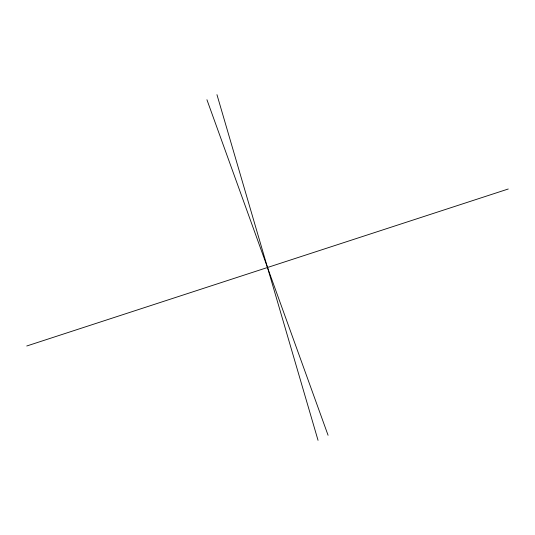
<?xml version="1.0" encoding="UTF-8"?>
<svg xmlns="http://www.w3.org/2000/svg" width="535" height="535" viewBox="0 0 535 535"><rect width="100%" height="100%" fill="white"/><g stroke="black" fill="none" stroke-linecap="round" stroke-linejoin="round"><path stroke-width="0.8" d="M26.75 345.998L508.25 189.002M206.925 99.724L328.075 435.276M216.956 94.662L318.044 440.338"/></g></svg>
